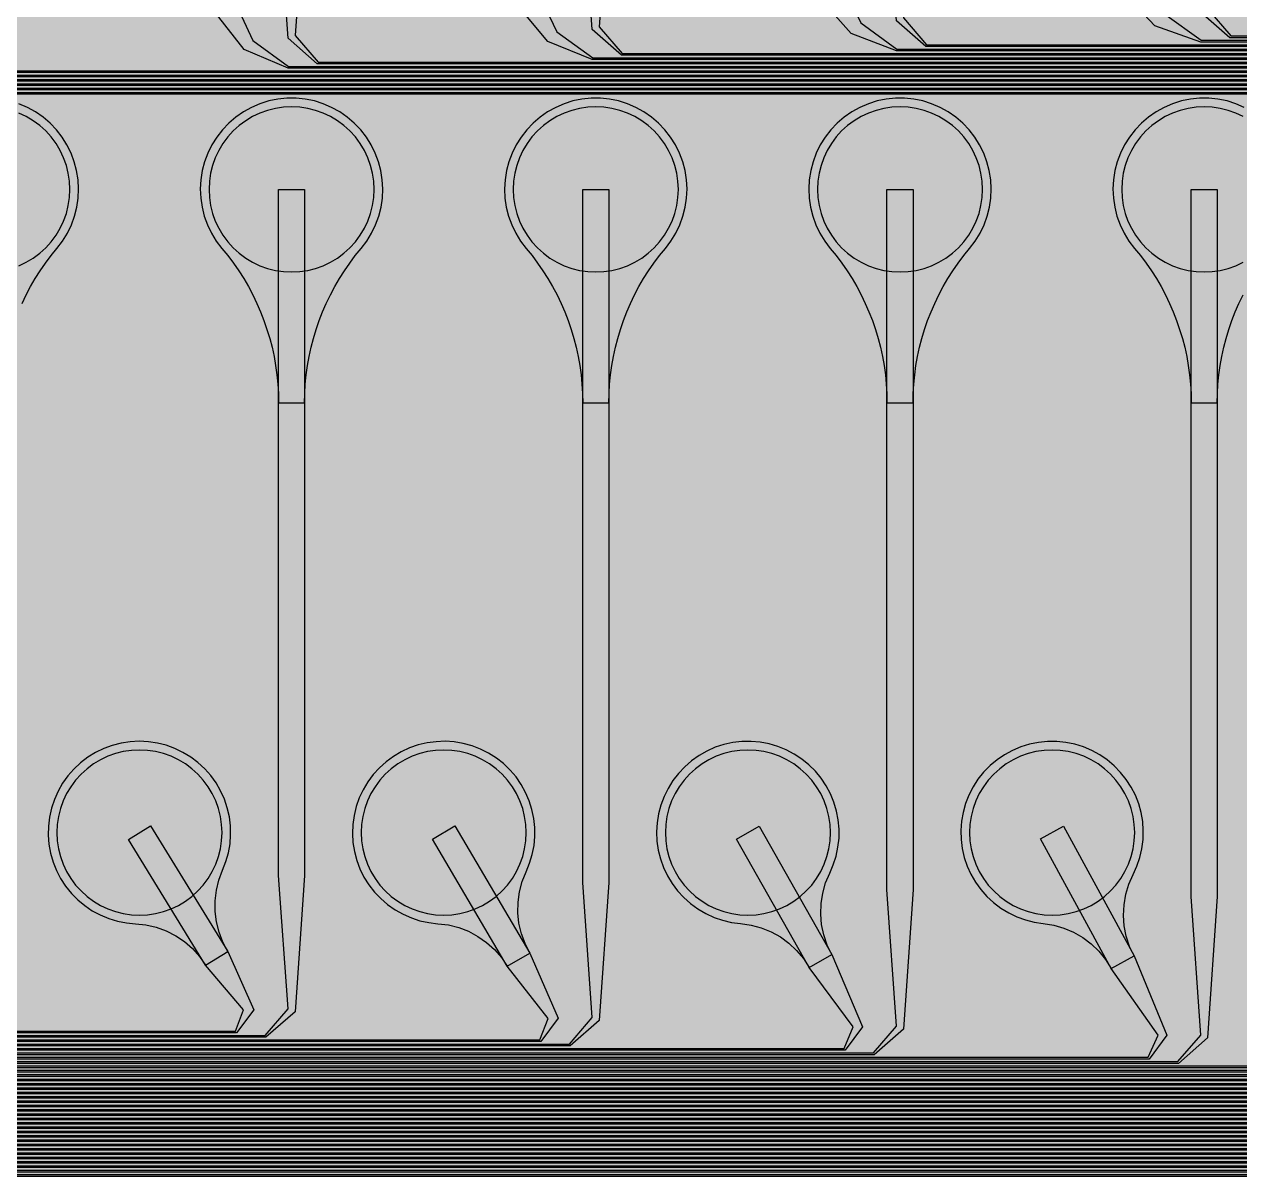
# Model space of a CAD drawing. Header units: metres. Extents: x -7220 to 10980, y -29667 to 1833.
# Drawn here: x 4485 to 5884, y -28280 to -26963 of the extents above; entities that cross this region are included whole.
import ezdxf

# ---------------------------------------------------------------- set-up
doc = ezdxf.new("R2010")
doc.units = ezdxf.units.M
for name, color, linetype in [('Metal1', 4, 'CONTINUOUS'), ('Polyimide', 7, 'CONTINUOUS'), ('Polyimide_Negative', 5, 'CONTINUOUS')]:
    doc.layers.add(name, color=color, linetype=linetype)

msp = doc.modelspace()

# ---------------------------------------------------------------- hatches: boundary and pattern name
at = {"layer": 'Polyimide'}
msp.add_hatch(color=7, dxfattribs=at).paths.add_polyline_path([(4099.4, -13861.6), (4142.6, -14152.8), (4214.2, -14438.4), (4313.4, -14715.5), (4439.2, -14981.7), (4590.6, -15234.2), (4766, -15470.7), (4963.7, -15688.8), (5181.8, -15886.5), (5418.3, -16061.9), (5670.8, -16213.3), (5936.9, -16339.1), (6214.1, -16438.3), (6499.7, -16509.9), (6790.9, -16553.1), (7085, -16567.5), (9980.4, -16567.5), (10058.8, -16571.4), (10136.4, -16582.9), (10212.6, -16601.9), (10286.5, -16628.4), (10357.5, -16662), (10424.8, -16702.3), (10487.9, -16749.1), (10546.1, -16801.8), (10598.8, -16860), (10645.6, -16923), (10685.9, -16990.4), (10719.5, -17061.4), (10745.9, -17135.3), (10765, -17211.4), (10776.5, -17289.1), (10780.4, -17367.5), (10780.4, -21957.3), (10741.6, -22012.9), (10706, -22070.6), (10673.6, -22130.1), (10644.5, -22191.4), (10618.9, -22254.2), (10596.8, -22318.2), (10578.3, -22383.5), (10563.4, -22449.6), (10552.2, -22516.5), (10544.7, -22583.8), (10541, -22651.5), (10541, -22719.3), (10544.7, -22787), (10552.2, -22854.4), (10563.4, -22921.2), (10578.3, -22987.4), (10596.8, -23052.6), (10618.9, -23116.7), (10644.5, -23179.5), (10673.6, -23240.7), (10706, -23300.3), (10741.6, -23357.9), (10780.4, -23413.5), (10780.4, -28667.5), (10776.5, -28745.9), (10765, -28823.6), (10745.9, -28899.7), (10719.5, -28973.6), (10685.9, -29044.6), (10645.6, -29112), (10598.8, -29175), (10546.1, -29233.2), (10487.9, -29285.9), (10424.8, -29332.7), (10357.5, -29373), (10286.5, -29406.6), (10212.6, -29433.1), (10136.4, -29452.1), (10058.8, -29463.6), (9980.4, -29467.5), (-6219.6, -29467.5), (-6298, -29463.6), (-6375.7, -29452.1), (-6451.9, -29433.1), (-6525.8, -29406.6), (-6596.7, -29373), (-6664.1, -29332.7), (-6727.1, -29285.9), (-6785.3, -29233.2), (-6838, -29175), (-6884.8, -29112), (-6925.2, -29044.6), (-6958.7, -28973.6), (-6985.2, -28899.7), (-7004.3, -28823.6), (-7015.8, -28745.9), (-7019.6, -28667.5), (-7019.6, -23426.3), (-6979.4, -23370.1), (-6942.3, -23311.6), (-6908.7, -23251.2), (-6878.5, -23189), (-6851.8, -23125.1), (-6828.8, -23059.9), (-6809.5, -22993.4), (-6794, -22926), (-6782.4, -22857.8), (-6774.6, -22789.1), (-6770.7, -22720), (-6770.7, -22650.8), (-6774.6, -22581.8), (-6782.4, -22513), (-6794, -22444.8), (-6809.5, -22377.4), (-6828.8, -22311), (-6851.8, -22245.7), (-6878.5, -22181.9), (-6908.7, -22119.7), (-6942.3, -22059.2), (-6979.4, -22000.8), (-7019.6, -21944.5), (-7019.6, -17367.5), (-7015.8, -17289.1), (-7004.3, -17211.4), (-6985.2, -17135.3), (-6958.7, -17061.4), (-6925.2, -16990.4), (-6884.8, -16923), (-6838, -16860), (-6785.3, -16801.8), (-6727.1, -16749.1), (-6664.1, -16702.3), (-6596.7, -16662), (-6525.8, -16628.4), (-6451.9, -16601.9), (-6375.7, -16582.9), (-6298, -16571.4), (-6219.6, -16567.5), (-3314, -16567.5), (-3019.9, -16553.1), (-2728.7, -16509.9), (-2443.1, -16438.3), (-2165.9, -16339.1), (-1899.8, -16213.3), (-1647.3, -16061.9), (-1410.8, -15886.5), (-1192.7, -15688.8), (-995, -15470.7), (-819.6, -15234.2), (-668.2, -14981.7), (-542.4, -14715.5), (-443.2, -14438.4), (-371.6, -14152.8), (-328.4, -13861.6), (-314, -13567.5), (-314, -13373.5), (-317.5, -13328.1), (-327.7, -13283.8), (-344.6, -13241.5), (-367.6, -13202.3), (-396.4, -13167), (-430.1, -13136.5), (-468, -13111.4), (-509.3, -13092.3), (-509.3, -13092.3), (-578.2, -13061.3), (-642.2, -13021.2), (-700.3, -12973), (-751.3, -12917.3), (-794.4, -12855.3), (-828.7, -12788.1), (-853.7, -12716.8), (-868.9, -12642.8), (-874, -12567.5), (-868.9, -12492.2), (-853.7, -12418.2), (-828.7, -12346.9), (-794.4, -12279.7), (-751.3, -12217.7), (-700.3, -12162), (-642.2, -12113.8), (-578.2, -12073.7), (-509.3, -12042.7), (-509.3, -12042.7), (-468, -12023.6), (-430.1, -11998.5), (-396.4, -11968), (-367.6, -11932.7), (-344.6, -11893.5), (-327.7, -11851.2), (-317.5, -11806.9), (-314, -11761.5), (-314, -11074.3), (-317.5, -11028.9), (-327.7, -10984.6), (-344.6, -10942.4), (-367.6, -10903.1), (-396.4, -10867.8), (-430.1, -10837.3), (-468, -10812.2), (-509.3, -10793.2), (-509.3, -10793.2), (-578.2, -10762.1), (-642.2, -10722.1), (-700.3, -10673.8), (-751.3, -10618.1), (-794.4, -10556.1), (-828.7, -10488.9), (-853.7, -10417.6), (-868.9, -10343.7), (-874, -10268.3), (-868.9, -10193), (-853.7, -10119), (-828.7, -10047.8), (-794.4, -9980.5), (-751.3, -9918.5), (-700.3, -9862.9), (-642.2, -9814.6), (-578.2, -9774.6), (-509.3, -9743.5), (-509.3, -9743.5), (-468, -9724.5), (-430.1, -9699.4), (-396.4, -9668.8), (-367.6, -9633.5), (-344.6, -9594.3), (-327.7, -9552), (-317.5, -9507.7), (-314, -9462.4), (-314, -8775.1), (-317.5, -8729.8), (-327.7, -8685.5), (-344.6, -8643.2), (-367.6, -8604), (-396.4, -8568.7), (-430.1, -8538.1), (-468, -8513), (-509.3, -8494), (-509.3, -8494), (-578.2, -8462.9), (-642.2, -8422.9), (-700.3, -8374.6), (-751.3, -8319), (-794.4, -8257), (-828.7, -8189.7), (-853.7, -8118.5), (-868.9, -8044.5), (-874, -7969.2), (-868.9, -7893.8), (-853.7, -7819.9), (-828.7, -7748.6), (-794.4, -7681.4), (-751.3, -7619.4), (-700.3, -7563.7), (-642.2, -7515.4), (-578.2, -7475.4), (-509.3, -7444.3), (-509.3, -7444.3), (-468, -7425.3), (-430.1, -7400.2), (-396.4, -7369.7), (-367.6, -7334.4), (-344.6, -7295.1), (-327.7, -7252.9), (-317.5, -7208.6), (-314, -7163.2), (-314, -6476), (-317.5, -6430.6), (-327.7, -6386.3), (-344.6, -6344), (-367.6, -6304.8), (-396.4, -6269.5), (-430.1, -6239), (-468, -6213.9), (-509.3, -6194.8), (-509.3, -6194.8), (-578.2, -6163.8), (-642.2, -6123.7), (-700.3, -6075.5), (-751.3, -6019.8), (-794.4, -5957.8), (-828.7, -5890.6), (-853.7, -5819.3), (-868.9, -5745.3), (-874, -5670), (-868.9, -5594.7), (-853.7, -5520.7), (-828.7, -5449.4), (-794.4, -5382.2), (-751.3, -5320.2), (-700.3, -5264.5), (-642.2, -5216.3), (-578.2, -5176.2), (-509.3, -5145.2), (-509.3, -5145.2), (-468, -5126.1), (-430.1, -5101), (-396.4, -5070.5), (-367.6, -5035.2), (-344.6, -4996), (-327.7, -4953.7), (-317.5, -4909.4), (-314, -4864), (-314, 380), (-314, 1532.5), (-269, 1532.5), (-268.8, 1525.6), (-268.1, 1518.8), (-267, 1512), (-265.4, 1505.3), (-263.4, 1498.7), (-261, 1492.3), (-258.2, 1486.1), (-254.9, 1480), (-251.3, 1474.2), (-247.3, 1468.6), (-242.9, 1463.3), (-238.2, 1458.3), (-233.2, 1453.6), (-227.9, 1449.2), (-222.3, 1445.2), (-216.5, 1441.6), (-210.4, 1438.3), (-204.2, 1435.5), (-197.8, 1433.1), (-191.2, 1431.1), (-184.5, 1429.5), (-177.7, 1428.4), (-170.9, 1427.7), (-164, 1427.5), (-157.1, 1427.7), (-150.3, 1428.4), (-143.5, 1429.5), (-136.8, 1431.1), (-130.2, 1433.1), (-123.8, 1435.5), (-117.6, 1438.3), (-111.5, 1441.6), (-105.7, 1445.2), (-100.1, 1449.2), (-94.8, 1453.6), (-89.8, 1458.3), (-85.1, 1463.3), (-80.7, 1468.6), (-76.7, 1474.2), (-73.1, 1480), (-69.8, 1486.1), (-67, 1492.3), (-64.6, 1498.7), (-62.6, 1505.3), (-61, 1512), (-59.9, 1518.8), (-59.2, 1525.6), (-59, 1532.5), (1786, 1532.5), (3835, 1532.5), (3835.2, 1539), (3835.9, 1545.6), (3836.9, 1552), (3838.4, 1558.4), (3840.3, 1564.6), (3842.6, 1570.8), (3845.3, 1576.7), (3848.4, 1582.5), (3851.9, 1588.1), (3855.7, 1593.4), (3859.8, 1598.4), (3864.3, 1603.2), (3869.1, 1607.7), (3874.1, 1611.8), (3879.4, 1615.6), (3885, 1619.1), (3890.8, 1622.2), (3896.7, 1624.9), (3902.9, 1627.2), (3909.1, 1629.1), (3915.5, 1630.6), (3921.9, 1631.6), (3928.5, 1632.3), (3935, 1632.5), (3941.5, 1632.3), (3948.1, 1631.6), (3954.5, 1630.6), (3960.9, 1629.1), (3967.1, 1627.2), (3973.3, 1624.9), (3979.2, 1622.2), (3985, 1619.1), (3990.6, 1615.6), (3995.9, 1611.8), (4000.9, 1607.7), (4005.7, 1603.2), (4010.2, 1598.4), (4014.3, 1593.4), (4018.1, 1588.1), (4021.6, 1582.5), (4024.7, 1576.7), (4027.4, 1570.8), (4029.7, 1564.6), (4031.6, 1558.4), (4033.1, 1552), (4034.1, 1545.6), (4034.8, 1539), (4035, 1532.5), (4085, 1532.5), (4085, 380), (4085, 330), (4085, -4864), (4088.5, -4909.4), (4098.7, -4953.7), (4115.6, -4996), (4138.6, -5035.2), (4167.4, -5070.5), (4201.1, -5101), (4239, -5126.1), (4280.3, -5145.2), (4280.3, -5145.2), (4349.2, -5176.2), (4413.2, -5216.3), (4471.3, -5264.5), (4522.3, -5320.2), (4565.4, -5382.2), (4599.7, -5449.4), (4624.7, -5520.7), (4639.9, -5594.7), (4645, -5670), (4639.9, -5745.3), (4624.7, -5819.3), (4599.7, -5890.6), (4565.4, -5957.8), (4522.3, -6019.8), (4471.3, -6075.5), (4413.2, -6123.7), (4349.2, -6163.8), (4280.3, -6194.8), (4239, -6213.9), (4201.1, -6239), (4167.4, -6269.5), (4138.6, -6304.8), (4115.6, -6344), (4098.7, -6386.3), (4088.5, -6430.6), (4085, -6476), (4085, -13567.5), (4099.4, -13861.6)])

# ---------------------------------------------------------------- linework, layer by layer
at = {"layer": 'Metal1'}
for points in [[(1973.9, -18191.7), (1973.9, -28286.6), (2003.3, -28316), (9372.5, -28316), (9401.9, -28286.6), (9401.9, -27007.4), (9372.5, -26978), (5872.5, -26978), (5838.7, -26948.7), (5827.9, -26800), (5827.9, -26042.5), (5857.9, -26042.5), (5857.9, -26800), (5847, -26945.3), (5873.3, -26976), (9373.3, -26976), (9403.9, -27006.6), (9403.9, -28287.4), (9373.3, -28318), (2002.5, -28318), (1971.9, -28287.4), (1971.9, -18191.7)], [(1978.9, -18191.7), (1978.9, -28281.6), (2008.3, -28311), (9367.5, -28311), (9396.9, -28281.6), (9396.9, -27012.4), (9367.5, -26983), (5838.8, -26983), (5785.9, -26964.2), (5753.7, -26929.7), (5655.6, -26791.2), (5680.1, -26773.8), (5778.2, -26912.4), (5797.6, -26950.8), (5839.3, -26981), (9368.3, -26981), (9398.9, -27011.6), (9398.9, -28282.4), (9368.3, -28313), (2007.5, -28313), (1976.9, -28282.4), (1976.9, -18191.7)], [(1983.9, -18191.7), (1983.9, -28276.6), (2013.3, -28306), (9362.5, -28306), (9391.9, -28276.6), (9391.9, -27017.4), (9362.5, -26988), (5522.5, -26988), (5488.8, -26958.7), (5477.9, -26808), (5477.9, -26042.5), (5507.9, -26042.5), (5507.9, -26808), (5497, -26955.3), (5523.3, -26986), (9363.3, -26986), (9393.9, -27016.6), (9393.9, -28277.4), (9363.3, -28308), (2012.5, -28308), (1981.9, -28277.4), (1981.9, -18191.7)], [(1988.9, -18191.7), (1988.9, -28271.6), (2018.3, -28301), (9357.5, -28301), (9386.9, -28271.6), (9386.9, -27022.4), (9357.5, -26993), (5488.8, -26993), (5436.8, -26973.3), (5400.3, -26931.6), (5305.4, -26790.9), (5330.3, -26774.1), (5425.2, -26914.8), (5447.8, -26961), (5489.3, -26991), (9358.3, -26991), (9388.9, -27021.6), (9388.9, -28272.4), (9358.3, -28303), (2017.5, -28303), (1986.9, -28272.4), (1986.9, -18191.7)], [(1993.9, -18191.7), (1993.9, -28266.6), (2023.3, -28296), (9352.5, -28296), (9381.9, -28266.6), (9381.9, -27027.4), (9352.5, -26998), (5172.5, -26998), (5138.8, -26968.7), (5127.9, -26816), (5127.9, -26042.5), (5157.9, -26042.5), (5157.9, -26816), (5146.9, -26965.3), (5173.3, -26996), (9353.3, -26996), (9383.9, -27026.6), (9383.9, -28267.4), (9353.3, -28298), (2022.5, -28298), (1991.9, -28267.4), (1991.9, -18191.7)], [(1998.9, -18191.7), (1998.9, -28261.6), (2028.3, -28291), (9347.5, -28291), (9376.9, -28261.6), (9376.9, -27032.4), (9347.5, -27003), (5138.8, -27003), (5087.6, -26982.4), (5047.1, -26933.3), (4955.3, -26790.6), (4980.5, -26774.4), (5072.3, -26917.1), (5098.1, -26971.1), (5139.3, -27001), (9348.3, -27001), (9378.9, -27031.6), (9378.9, -28262.4), (9348.3, -28293), (2027.5, -28293), (1996.9, -28262.4), (1996.9, -18191.7)], [(2003.9, -18191.7), (2003.9, -28256.6), (2033.3, -28286), (9342.5, -28286), (9371.9, -28256.6), (9371.9, -27037.4), (9342.5, -27008), (4822.5, -27008), (4788.8, -26978.7), (4777.9, -26824), (4777.9, -26042.5), (4807.9, -26042.5), (4807.9, -26824), (4796.9, -26975.3), (4823.3, -27006), (9343.3, -27006), (9373.9, -27036.6), (9373.9, -28257.4), (9343.3, -28288), (2032.5, -28288), (2001.9, -28257.4), (2001.9, -18191.7)], [(2008.9, -18191.7), (2008.9, -28251.6), (2038.3, -28281), (9337.5, -28281), (9366.9, -28251.6), (9366.9, -27042.4), (9337.5, -27013), (4788.8, -27013), (4738.4, -26991.7), (4694, -26934.9), (4605.1, -26790.4), (4630.7, -26774.6), (4719.6, -26919.2), (4748.4, -26981.2), (4789.3, -27011), (9338.3, -27011), (9368.9, -27041.6), (9368.9, -28252.4), (9338.3, -28283), (2037.5, -28283), (2006.9, -28252.4), (2006.9, -18191.7)], [(2013.9, -18191.7), (2013.9, -28246.6), (2043.3, -28276), (9332.5, -28276), (9361.9, -28246.6), (9361.9, -27047.4), (9332.5, -27018), (4472.5, -27018), (4438.9, -26988.7), (4427.9, -26832), (4427.9, -26042.5), (4457.9, -26042.5), (4457.9, -26832), (4446.9, -26985.3), (4473.3, -27016), (9333.3, -27016), (9363.9, -27046.6), (9363.9, -28247.4), (9333.3, -28278), (2042.5, -28278), (2011.9, -28247.4), (2011.9, -18191.7)], [(2018.9, -18191.7), (2018.9, -28241.6), (2048.3, -28271), (9327.5, -28271), (9356.9, -28241.6), (9356.9, -27052.4), (9327.5, -27023), (4438.8, -27023), (4389.1, -27001), (4341.1, -26936.3), (4255, -26790.1), (4280.8, -26774.9), (4367, -26921.1), (4398.6, -26991.3), (4439.4, -27021), (9328.3, -27021), (9358.9, -27051.6), (9358.9, -28242.4), (9328.3, -28273), (2047.5, -28273), (2016.9, -28242.4), (2016.9, -18191.7)], [(2023.9, -18191.7), (2023.9, -28236.6), (2053.3, -28266), (9322.5, -28266), (9351.9, -28236.6), (9351.9, -27057.4), (9322.5, -27028), (4122.5, -27028), (4088.9, -26998.6), (4077.9, -26840), (4077.9, -26042.5), (4107.9, -26042.5), (4107.9, -26840), (4096.9, -26995.4), (4123.3, -27026), (9323.3, -27026), (9353.9, -27056.6), (9353.9, -28237.4), (9323.3, -28268), (2052.5, -28268), (2021.9, -28237.4), (2021.9, -18191.7)], [(2028.9, -18191.7), (2028.9, -28231.6), (2058.3, -28261), (9317.5, -28261), (9346.9, -28231.6), (9346.9, -27062.4), (9317.5, -27033), (4088.8, -27033), (4039.7, -27010.4), (3988.4, -26937.6), (3904.8, -26789.9), (3930.9, -26775.1), (4014.5, -26922.8), (4048.9, -27001.4), (4089.4, -27031), (9318.3, -27031), (9348.9, -27061.6), (9348.9, -28232.4), (9318.3, -28263), (2057.5, -28263), (2026.9, -28232.4), (2026.9, -18191.7)], [(2033.9, -18191.7), (2033.9, -28226.6), (2063.3, -28256), (9312.5, -28256), (9341.9, -28226.6), (9341.9, -27067.4), (9312.5, -27038), (3772.5, -27038), (3738.9, -27008.6), (3727.9, -26848), (3727.9, -26042.5), (3757.9, -26042.5), (3757.9, -26848), (3746.8, -27005.4), (3773.3, -27036), (9313.3, -27036), (9343.9, -27066.6), (9343.9, -28227.4), (9313.3, -28258), (2062.5, -28258), (2031.9, -28227.4), (2031.9, -18191.7)], [(2038.9, -18191.7), (2038.9, -28221.6), (2068.3, -28251), (9307.5, -28251), (9336.9, -28221.6), (9336.9, -27072.4), (9307.5, -27043), (3738.8, -27043), (3690.3, -27019.9), (3635.8, -26938.7), (3554.7, -26789.7), (3581.1, -26775.3), (3662.2, -26924.4), (3699.2, -27011.4), (3739.4, -27041), (9308.3, -27041), (9338.9, -27071.6), (9338.9, -28222.4), (9308.3, -28253), (2067.5, -28253), (2036.9, -28222.4), (2036.9, -18191.7)], [(2043.9, -18191.7), (2043.9, -28216.6), (2073.3, -28246), (8962.5, -28246), (8989.2, -28215.5), (8977.9, -28038), (8977.9, -27152.5), (9007.9, -27152.5), (9007.9, -28038), (8996.6, -28218.5), (8963.3, -28248), (2072.5, -28248), (2041.9, -28217.4), (2041.9, -18191.7)], [(2048.9, -18191.7), (2048.9, -28211.6), (2078.3, -28241), (8928.6, -28241), (8943.9, -28213.8), (8875.2, -28074.5), (8804, -27898.1), (8831.8, -27886.9), (8903.1, -28063.3), (8951.8, -28214.6), (8929.6, -28243), (2077.5, -28243), (2046.9, -28212.4), (2046.9, -18191.7)], [(2053.9, -18191.7), (2053.9, -28206.6), (2083.3, -28236), (8612.5, -28236), (8639.2, -28205.5), (8627.9, -28030), (8627.9, -27152.5), (8657.9, -27152.5), (8657.9, -28030), (8646.6, -28208.5), (8613.3, -28238), (2082.5, -28238), (2051.9, -28207.4), (2051.9, -18191.7)], [(2058.9, -18191.7), (2058.9, -28201.6), (2088.3, -28231), (8578.6, -28231), (8593.6, -28203.9), (8525.3, -28069.5), (8454, -27898.3), (8481.7, -27886.7), (8553, -28058), (8601.5, -28204.7), (8579.6, -28233), (2087.5, -28233), (2056.9, -28202.4), (2056.9, -18191.7)], [(2063.9, -18191.7), (2063.9, -28196.6), (2093.3, -28226), (8262.5, -28226), (8289.1, -28195.5), (8277.9, -28022), (8277.9, -27152.5), (8307.9, -27152.5), (8307.9, -28022), (8296.6, -28198.5), (8263.3, -28228), (2092.5, -28228), (2061.9, -28197.4), (2061.9, -18191.7)], [(2068.9, -18191.7), (2068.9, -28191.6), (2098.3, -28221), (8228.5, -28221), (8243.2, -28194.1), (8175.3, -28064.6), (8104.1, -27898.4), (8131.7, -27886.6), (8202.9, -28052.7), (8251.3, -28194.8), (8229.6, -28223), (2097.5, -28223), (2066.9, -28192.4), (2066.9, -18191.7)], [(2073.9, -18191.7), (2073.9, -28186.6), (2103.3, -28216), (7912.5, -28216), (7939.1, -28185.4), (7927.9, -28014), (7927.9, -27152.5), (7957.9, -27152.5), (7957.9, -28014), (7946.6, -28188.6), (7913.3, -28218), (2102.5, -28218), (2071.9, -28187.4), (2071.9, -18191.7)], [(2078.9, -18191.7), (2078.9, -28181.6), (2108.3, -28211), (7878.5, -28211), (7892.9, -28184.2), (7825.3, -28059.6), (7754.2, -27898.6), (7781.6, -27886.4), (7852.8, -28047.4), (7901, -28184.9), (7879.6, -28213), (2107.5, -28213), (2076.9, -28182.4), (2076.9, -18191.7)], [(2083.9, -18191.7), (2083.9, -28176.6), (2113.3, -28206), (7562.5, -28206), (7589.1, -28175.4), (7577.9, -28006), (7577.9, -27152.5), (7607.9, -27152.5), (7607.9, -28006), (7596.7, -28178.6), (7563.3, -28208), (2112.5, -28208), (2081.9, -28177.4), (2081.9, -18191.7)], [(2088.9, -18191.7), (2088.9, -28171.6), (2118.3, -28201), (7528.5, -28201), (7542.5, -28174.4), (7475.3, -28054.6), (7404.2, -27898.7), (7431.5, -27886.3), (7502.6, -28042.1), (7550.8, -28175), (7529.6, -28203), (2117.5, -28203), (2086.9, -28172.4), (2086.9, -18191.7)], [(2093.9, -18191.7), (2093.9, -28166.6), (2123.3, -28196), (7212.5, -28196), (7239.1, -28165.4), (7227.9, -27998), (7227.9, -27152.5), (7257.9, -27152.5), (7257.9, -27998), (7246.7, -28168.6), (7213.3, -28198), (2122.5, -28198), (2091.9, -28167.4), (2091.9, -18191.7)], [(2098.9, -18191.7), (2098.9, -28161.6), (2128.3, -28191), (7178.5, -28191), (7192, -28164.6), (7126.7, -28052.4), (7054.3, -27898.9), (7081.4, -27886.1), (7153.8, -28039.6), (7200.6, -28165.1), (7179.6, -28193), (2127.5, -28193), (2096.9, -28162.4), (2096.9, -18191.7)], [(2103.9, -18191.7), (2103.9, -28156.6), (2133.3, -28186), (6862.5, -28186), (6889, -28155.4), (6877.9, -27990), (6877.9, -27152.5), (6907.9, -27152.5), (6907.9, -27990), (6896.7, -28158.6), (6863.3, -28188), (2132.5, -28188), (2101.9, -28157.4), (2101.9, -18191.7)], [(2108.9, -18191.7), (2108.9, -28151.6), (2138.3, -28181), (6828.5, -28181), (6841.5, -28154.8), (6778.8, -28051.6), (6704.4, -27899.1), (6731.4, -27885.9), (6805.8, -28038.5), (6850.4, -28155.3), (6829.6, -28183), (2137.5, -28183), (2106.9, -28152.4), (2106.9, -18191.7)], [(2113.9, -18191.7), (2113.9, -28146.6), (2143.3, -28176), (6512.5, -28176), (6539, -28145.4), (6527.9, -27982), (6527.9, -27152.5), (6557.9, -27152.5), (6557.9, -27982), (6546.7, -28148.6), (6513.3, -28178), (2142.5, -28178), (2111.9, -28147.4), (2111.9, -18191.7)], [(2118.9, -18191.7), (2118.9, -28141.6), (2148.3, -28171), (6478.5, -28171), (6490.9, -28145), (6431, -28050.7), (6354.5, -27899.3), (6381.3, -27885.7), (6457.8, -28037.2), (6500.2, -28145.4), (6479.6, -28173), (2147.5, -28173), (2116.9, -28142.4), (2116.9, -18191.7)], [(2123.9, -18191.7), (2123.9, -28136.6), (2153.3, -28166), (6162.5, -28166), (6189, -28135.4), (6177.9, -27974), (6177.9, -27152.5), (6207.9, -27152.5), (6207.9, -27974), (6196.8, -28138.6), (6163.3, -28168), (2152.5, -28168), (2121.9, -28137.4), (2121.9, -18191.7)], [(2128.9, -18191.7), (2128.9, -28131.6), (2158.3, -28161), (6128.5, -28161), (6140.3, -28135.3), (6083.4, -28049.8), (6004.6, -27899.5), (6031.2, -27885.5), (6109.9, -28035.9), (6150, -28135.6), (6129.7, -28163), (2157.5, -28163), (2126.9, -28132.4), (2126.9, -18191.7)], [(2133.9, -18191.7), (2133.9, -28126.6), (2163.3, -28156), (5812.5, -28156), (5839, -28125.4), (5827.9, -27966), (5827.9, -27152.5), (5857.9, -27152.5), (5857.9, -27966), (5846.8, -28128.6), (5813.3, -28158), (2162.5, -28158), (2131.9, -28127.4), (2131.9, -18191.7)], [(2138.9, -18191.7), (2138.9, -28121.6), (2168.3, -28151), (5778.5, -28151), (5789.7, -28125.6), (5735.8, -28048.7), (5654.7, -27899.7), (5681.1, -27885.3), (5762.2, -28034.4), (5799.8, -28125.7), (5779.7, -28153), (2167.5, -28153), (2136.9, -28122.4), (2136.9, -18191.7)], [(2143.9, -18191.7), (2143.9, -28116.6), (2173.3, -28146), (5462.5, -28146), (5488.9, -28115.4), (5477.9, -27958), (5477.9, -27152.5), (5507.9, -27152.5), (5507.9, -27958), (5496.8, -28118.6), (5463.3, -28148), (2172.5, -28148), (2141.9, -28117.4), (2141.9, -18191.7)], [(2148.9, -18191.7), (2148.9, -28111.6), (2178.3, -28141), (5428.5, -28141), (5439, -28115.9), (5388.4, -28047.6), (5304.8, -27899.9), (5330.9, -27885.1), (5414.5, -28032.8), (5449.6, -28115.9), (5429.7, -28143), (2177.5, -28143), (2146.9, -28112.4), (2146.9, -18191.7)], [(2153.9, -18191.7), (2153.9, -28106.6), (2183.3, -28136), (5112.5, -28136), (5138.9, -28105.4), (5127.9, -27950), (5127.9, -27152.5), (5157.9, -27152.5), (5157.9, -27950), (5146.9, -28108.6), (5113.3, -28138), (2182.5, -28138), (2151.9, -28107.4), (2151.9, -18191.7)], [(2158.9, -18191.7), (2158.9, -28101.6), (2188.3, -28131), (5078.5, -28131), (5088.2, -28106.2), (5041.1, -28046.3), (4955, -27900.1), (4980.8, -27884.9), (5067, -28031.1), (5099.5, -28106.1), (5079.7, -28133), (2187.5, -28133), (2156.9, -28102.4), (2156.9, -18191.7)], [(2163.9, -18191.7), (2163.9, -28096.6), (2193.3, -28126), (4762.5, -28126), (4788.9, -28095.3), (4777.9, -27942), (4777.9, -27152.5), (4807.9, -27152.5), (4807.9, -27942), (4796.9, -28098.7), (4763.3, -28128), (2192.5, -28128), (2161.9, -28097.4), (2161.9, -18191.7)], [(2168.9, -18191.7), (2168.9, -28091.6), (2198.3, -28121), (4728.5, -28121), (4737.4, -28096.6), (4694, -28044.9), (4605.1, -27900.4), (4630.7, -27884.6), (4719.6, -28029.2), (4749.3, -28096.3), (4729.7, -28123), (2197.5, -28123), (2166.9, -28092.4), (2166.9, -18191.7)], [(4482.8, -27283.6), (4487.5, -27273.9), (4492.5, -27264.4), (4497.9, -27255.1), (4503.7, -27246.1), (4509.8, -27237.3), (4516.2, -27228.7), (4523, -27220.4), (4529.4, -27211.9), (4535, -27202.9), (4539.6, -27193.3), (4543.2, -27183.4), (4545.8, -27173.1), (4547.4, -27162.6), (4547.9, -27152), (4547.3, -27141.4), (4545.6, -27130.9), (4542.9, -27120.7), (4539.2, -27110.8), (4534.5, -27101.3), (4528.9, -27092.3), (4522.4, -27083.9), (4515, -27076.2), (4507, -27069.3), (4498.3, -27063.3), (4489, -27058.2), (4479.2, -27054)], [(5889, -27058.2), (5879.2, -27054), (5869.1, -27050.8), (5858.7, -27048.7), (5848.2, -27047.6), (5837.6, -27047.6), (5827, -27048.7), (5816.6, -27050.8), (5806.5, -27054), (5796.8, -27058.2), (5787.5, -27063.3), (5778.8, -27069.3), (5770.7, -27076.2), (5763.4, -27083.9), (5756.9, -27092.3), (5751.2, -27101.3), (5746.5, -27110.8), (5742.8, -27120.7), (5740.1, -27130.9), (5738.5, -27141.4), (5737.9, -27152), (5738.4, -27162.6), (5739.9, -27173.1), (5742.5, -27183.4), (5746.1, -27193.3), (5750.8, -27202.9), (5756.3, -27211.9), (5762.7, -27220.4), (5769.5, -27228.7), (5776, -27237.3), (5782.1, -27246.1), (5787.8, -27255.1), (5793.2, -27264.4), (5798.3, -27273.9), (5802.9, -27283.6), (5807.2, -27293.4), (5811.1, -27303.4), (5814.6, -27313.6), (5817.7, -27323.9), (5820.4, -27334.2), (5822.7, -27344.7), (5824.5, -27355.3), (5826, -27365.9), (5827, -27376.6), (5827.7, -27387.3), (5827.9, -27398.1), (5857.9, -27398.1), (5857.9, -27398.1), (5858.1, -27387.3), (5858.7, -27376.6), (5859.8, -27365.9), (5861.2, -27355.3), (5863.1, -27344.7), (5865.4, -27334.2), (5868.1, -27323.9), (5871.2, -27313.6), (5874.7, -27303.4), (5878.6, -27293.4), (5882.8, -27283.6), (5887.5, -27273.9)]]:
    msp.add_lwpolyline(points, dxfattribs=at)
for points in [[(4807.9, -27398.1), (4808.1, -27387.3), (4808.7, -27376.6), (4809.8, -27365.9), (4811.2, -27355.3), (4813.1, -27344.7), (4815.4, -27334.2), (4818.1, -27323.9), (4821.2, -27313.6), (4824.7, -27303.4), (4828.6, -27293.4), (4832.8, -27283.6), (4837.5, -27273.9), (4842.5, -27264.4), (4847.9, -27255.1), (4853.7, -27246.1), (4859.8, -27237.3), (4866.2, -27228.7), (4873, -27220.4), (4879.4, -27211.9), (4885, -27202.9), (4889.6, -27193.3), (4893.2, -27183.4), (4895.8, -27173.1), (4897.4, -27162.6), (4897.9, -27152), (4897.3, -27141.4), (4895.6, -27130.9), (4892.9, -27120.7), (4889.2, -27110.8), (4884.5, -27101.3), (4878.9, -27092.3), (4872.4, -27083.9), (4865, -27076.2), (4857, -27069.3), (4848.3, -27063.3), (4839, -27058.2), (4829.2, -27054), (4819.1, -27050.8), (4808.7, -27048.7), (4798.2, -27047.6), (4787.6, -27047.6), (4777, -27048.7), (4766.6, -27050.8), (4756.5, -27054), (4746.8, -27058.2), (4737.5, -27063.3), (4728.8, -27069.3), (4720.7, -27076.2), (4713.4, -27083.9), (4706.9, -27092.3), (4701.2, -27101.3), (4696.5, -27110.8), (4692.8, -27120.7), (4690.1, -27130.9), (4688.5, -27141.4), (4687.9, -27152), (4688.4, -27162.6), (4689.9, -27173.1), (4692.5, -27183.4), (4696.1, -27193.3), (4700.8, -27202.9), (4706.3, -27211.9), (4712.7, -27220.4), (4719.5, -27228.7), (4726, -27237.3), (4732.1, -27246.1), (4737.8, -27255.1), (4743.2, -27264.4), (4748.3, -27273.9), (4752.9, -27283.6), (4757.2, -27293.4), (4761.1, -27303.4), (4764.6, -27313.6), (4767.7, -27323.9), (4770.4, -27334.2), (4772.7, -27344.7), (4774.5, -27355.3), (4776, -27365.9), (4777, -27376.6), (4777.7, -27387.3), (4777.9, -27398.1), (4807.9, -27398.1)], [(5157.9, -27398.1), (5158.1, -27387.3), (5158.7, -27376.6), (5159.8, -27365.9), (5161.2, -27355.3), (5163.1, -27344.7), (5165.4, -27334.2), (5168.1, -27323.9), (5171.2, -27313.6), (5174.7, -27303.4), (5178.6, -27293.4), (5182.8, -27283.6), (5187.5, -27273.9), (5192.5, -27264.4), (5197.9, -27255.1), (5203.7, -27246.1), (5209.8, -27237.3), (5216.2, -27228.7), (5223, -27220.4), (5229.4, -27211.9), (5235, -27202.9), (5239.6, -27193.3), (5243.2, -27183.4), (5245.8, -27173.1), (5247.4, -27162.6), (5247.9, -27152), (5247.3, -27141.4), (5245.6, -27130.9), (5242.9, -27120.7), (5239.2, -27110.8), (5234.5, -27101.3), (5228.9, -27092.3), (5222.4, -27083.9), (5215, -27076.2), (5207, -27069.3), (5198.3, -27063.3), (5189, -27058.2), (5179.2, -27054), (5169.1, -27050.8), (5158.7, -27048.7), (5148.2, -27047.6), (5137.6, -27047.6), (5127, -27048.7), (5116.6, -27050.8), (5106.5, -27054), (5096.8, -27058.2), (5087.5, -27063.3), (5078.8, -27069.3), (5070.7, -27076.2), (5063.4, -27083.9), (5056.9, -27092.3), (5051.2, -27101.3), (5046.5, -27110.8), (5042.8, -27120.7), (5040.1, -27130.9), (5038.5, -27141.4), (5037.9, -27152), (5038.4, -27162.6), (5039.9, -27173.1), (5042.5, -27183.4), (5046.1, -27193.3), (5050.8, -27202.9), (5056.3, -27211.9), (5062.7, -27220.4), (5069.5, -27228.7), (5076, -27237.3), (5082.1, -27246.1), (5087.8, -27255.1), (5093.2, -27264.4), (5098.3, -27273.9), (5102.9, -27283.6), (5107.2, -27293.4), (5111.1, -27303.4), (5114.6, -27313.6), (5117.7, -27323.9), (5120.4, -27334.2), (5122.7, -27344.7), (5124.5, -27355.3), (5126, -27365.9), (5127, -27376.6), (5127.7, -27387.3), (5127.9, -27398.1), (5157.9, -27398.1)], [(5507.9, -27398.1), (5508.1, -27387.3), (5508.7, -27376.6), (5509.8, -27365.9), (5511.2, -27355.3), (5513.1, -27344.7), (5515.4, -27334.2), (5518.1, -27323.9), (5521.2, -27313.6), (5524.7, -27303.4), (5528.6, -27293.4), (5532.8, -27283.6), (5537.5, -27273.9), (5542.5, -27264.4), (5547.9, -27255.1), (5553.7, -27246.1), (5559.8, -27237.3), (5566.2, -27228.7), (5573, -27220.4), (5579.4, -27211.9), (5585, -27202.9), (5589.6, -27193.3), (5593.2, -27183.4), (5595.8, -27173.1), (5597.4, -27162.6), (5597.9, -27152), (5597.3, -27141.4), (5595.6, -27130.9), (5592.9, -27120.7), (5589.2, -27110.8), (5584.5, -27101.3), (5578.9, -27092.3), (5572.4, -27083.9), (5565, -27076.2), (5557, -27069.3), (5548.3, -27063.3), (5539, -27058.2), (5529.2, -27054), (5519.1, -27050.8), (5508.7, -27048.7), (5498.2, -27047.6), (5487.6, -27047.6), (5477, -27048.7), (5466.6, -27050.8), (5456.5, -27054), (5446.8, -27058.2), (5437.5, -27063.3), (5428.8, -27069.3), (5420.7, -27076.2), (5413.4, -27083.9), (5406.9, -27092.3), (5401.2, -27101.3), (5396.5, -27110.8), (5392.8, -27120.7), (5390.1, -27130.9), (5388.5, -27141.4), (5387.9, -27152), (5388.4, -27162.6), (5389.9, -27173.1), (5392.5, -27183.4), (5396.1, -27193.3), (5400.8, -27202.9), (5406.3, -27211.9), (5412.7, -27220.4), (5419.5, -27228.7), (5426, -27237.3), (5432.1, -27246.1), (5437.8, -27255.1), (5443.2, -27264.4), (5448.3, -27273.9), (5452.9, -27283.6), (5457.2, -27293.4), (5461.1, -27303.4), (5464.6, -27313.6), (5467.7, -27323.9), (5470.4, -27334.2), (5472.7, -27344.7), (5474.5, -27355.3), (5476, -27365.9), (5477, -27376.6), (5477.7, -27387.3), (5477.9, -27398.1), (5507.9, -27398.1)], [(4719.6, -28029.2), (4713.8, -28018.4), (4709.5, -28007.1), (4706.5, -27995.3), (4705, -27983.2), (4704.9, -27971), (4706.4, -27958.9), (4709.3, -27947.1), (4713.6, -27935.7), (4717.4, -27925.9), (4720.3, -27915.8), (4722.1, -27905.5), (4722.8, -27895), (4722.6, -27884.6), (4721.3, -27874.2), (4718.9, -27864), (4715.6, -27854), (4711.3, -27844.5), (4706, -27835.4), (4699.9, -27826.9), (4692.9, -27819.1), (4685.2, -27812), (4676.9, -27805.6), (4667.9, -27800.2), (4658.5, -27795.7), (4648.6, -27792.1), (4638.5, -27789.5), (4628.1, -27788), (4617.6, -27787.5), (4607.2, -27788), (4596.8, -27789.6), (4586.6, -27792.3), (4576.8, -27795.9), (4567.4, -27800.4), (4558.5, -27805.9), (4550.1, -27812.3), (4542.5, -27819.4), (4535.6, -27827.3), (4529.5, -27835.8), (4524.3, -27844.9), (4520, -27854.5), (4516.7, -27864.5), (4514.4, -27874.7), (4513.1, -27885.1), (4512.9, -27895.6), (4513.7, -27906), (4515.6, -27916.3), (4518.5, -27926.4), (4522.4, -27936.1), (4527.2, -27945.4), (4532.9, -27954.2), (4539.5, -27962.4), (4546.9, -27969.8), (4554.9, -27976.5), (4563.6, -27982.4), (4572.8, -27987.3), (4582.5, -27991.4), (4592.5, -27994.4), (4602.8, -27996.4), (4613.3, -27997.4), (4625.4, -27998.7), (4637.2, -28001.4), (4648.7, -28005.6), (4659.6, -28011.1), (4669.7, -28017.9), (4678.9, -28025.9), (4687, -28034.9), (4694, -28044.9), (4719.6, -28029.2)], [(5067, -28031.1), (5061.5, -28020.2), (5057.3, -28008.8), (5054.5, -27996.9), (5053.2, -27984.8), (5053.4, -27972.6), (5055.1, -27960.5), (5058.2, -27948.8), (5062.8, -27937.5), (5066.8, -27927.8), (5069.8, -27917.7), (5071.8, -27907.5), (5072.8, -27897), (5072.7, -27886.5), (5071.6, -27876.1), (5069.4, -27865.9), (5066.3, -27855.9), (5062.1, -27846.3), (5057.1, -27837.1), (5051.1, -27828.5), (5044.3, -27820.5), (5036.7, -27813.2), (5028.5, -27806.8), (5019.6, -27801.2), (5010.3, -27796.4), (5000.5, -27792.7), (4990.4, -27789.9), (4980.1, -27788.2), (4969.6, -27787.5), (4959.1, -27787.9), (4948.7, -27789.3), (4938.5, -27791.7), (4928.6, -27795.1), (4919.1, -27799.5), (4910.1, -27804.8), (4901.6, -27811), (4893.9, -27818), (4886.8, -27825.8), (4880.6, -27834.2), (4875.2, -27843.2), (4870.7, -27852.7), (4867.2, -27862.6), (4864.8, -27872.7), (4863.3, -27883.1), (4862.9, -27893.6), (4863.5, -27904), (4865.2, -27914.4), (4867.9, -27924.5), (4871.6, -27934.3), (4876.2, -27943.7), (4881.8, -27952.6), (4888.2, -27960.9), (4895.4, -27968.5), (4903.3, -27975.3), (4911.9, -27981.3), (4921.1, -27986.5), (4930.7, -27990.7), (4940.6, -27993.9), (4950.9, -27996.1), (4961.3, -27997.3), (4973.4, -27998.8), (4985.2, -28001.8), (4996.6, -28006.1), (5007.3, -28011.9), (5017.3, -28018.9), (5026.3, -28027), (5034.3, -28036.2), (5041.1, -28046.3), (5067, -28031.1)], [(5414.5, -28032.8), (5409.2, -28021.9), (5405.2, -28010.3), (5402.7, -27998.4), (5401.6, -27986.3), (5402, -27974.1), (5403.9, -27962.1), (5407.2, -27950.4), (5412, -27939.1), (5416.1, -27929.5), (5419.3, -27919.5), (5421.5, -27909.3), (5422.7, -27898.9), (5422.8, -27888.4), (5421.9, -27878), (5419.9, -27867.7), (5416.9, -27857.6), (5412.9, -27847.9), (5408, -27838.7), (5402.2, -27830), (5395.6, -27821.9), (5388.1, -27814.5), (5380, -27807.9), (5371.3, -27802.1), (5362, -27797.2), (5352.3, -27793.3), (5342.2, -27790.4), (5331.9, -27788.4), (5321.5, -27787.6), (5311, -27787.7), (5300.6, -27788.9), (5290.3, -27791.2), (5280.4, -27794.4), (5270.8, -27798.7), (5261.7, -27803.8), (5253.1, -27809.9), (5245.2, -27816.7), (5238, -27824.4), (5231.6, -27832.7), (5226.1, -27841.6), (5221.4, -27851), (5217.8, -27860.8), (5215.1, -27870.9), (5213.5, -27881.3), (5212.9, -27891.7), (5213.3, -27902.2), (5214.8, -27912.6), (5217.3, -27922.7), (5220.8, -27932.6), (5225.3, -27942.1), (5230.7, -27951.1), (5237, -27959.5), (5244.1, -27967.2), (5251.9, -27974.2), (5260.4, -27980.3), (5269.4, -27985.6), (5278.9, -27990), (5288.8, -27993.4), (5299, -27995.8), (5309.4, -27997.2), (5321.5, -27998.9), (5333.3, -28002), (5344.5, -28006.6), (5355.2, -28012.5), (5365, -28019.7), (5373.9, -28028), (5381.8, -28037.4), (5388.4, -28047.6), (5414.5, -28032.8)], [(5762.2, -28034.4), (5757, -28023.4), (5753.2, -28011.8), (5750.9, -27999.8), (5750, -27987.7), (5750.6, -27975.5), (5752.7, -27963.5), (5756.2, -27951.8), (5761.2, -27940.7), (5765.5, -27931.2), (5768.9, -27921.2), (5771.2, -27911), (5772.6, -27900.6), (5772.8, -27890.2), (5772.1, -27879.7), (5770.3, -27869.4), (5767.5, -27859.3), (5763.7, -27849.5), (5758.9, -27840.2), (5753.2, -27831.4), (5746.7, -27823.2), (5739.4, -27815.7), (5731.4, -27808.9), (5722.8, -27803), (5713.6, -27798), (5703.9, -27793.9), (5693.9, -27790.8), (5683.6, -27788.7), (5673.2, -27787.6), (5662.7, -27787.6), (5652.3, -27788.7), (5642, -27790.7), (5632, -27793.8), (5622.4, -27797.9), (5613.1, -27802.9), (5604.5, -27808.8), (5596.5, -27815.5), (5589.1, -27823), (5582.6, -27831.2), (5576.9, -27840), (5572.1, -27849.4), (5568.3, -27859.1), (5565.5, -27869.2), (5563.7, -27879.5), (5562.9, -27890), (5563.2, -27900.4), (5564.5, -27910.8), (5566.8, -27921.1), (5570.2, -27931), (5574.5, -27940.5), (5579.8, -27949.6), (5585.9, -27958.1), (5592.8, -27965.9), (5600.5, -27973.1), (5608.9, -27979.4), (5617.9, -27984.8), (5627.3, -27989.3), (5637.2, -27992.9), (5647.3, -27995.5), (5657.7, -27997), (5669.7, -27998.9), (5681.4, -28002.3), (5692.6, -28007.1), (5703.2, -28013.2), (5712.9, -28020.5), (5721.7, -28028.9), (5729.4, -28038.4), (5735.8, -28048.7), (5762.2, -28034.4)]]:
    msp.add_lwpolyline(points, close=True, dxfattribs=at)
at = {"layer": 'Polyimide_Negative'}
for points in [[(4479.2, -27240.3), (4487.7, -27236.3), (4495.7, -27231.5), (4503.1, -27225.9), (4510.1, -27219.7), (4516.3, -27212.8), (4521.9, -27205.3), (4526.7, -27197.3), (4530.6, -27188.9), (4533.8, -27180.1), (4536, -27171), (4537.4, -27161.8), (4537.9, -27152.5), (4537.9, -27152.5), (4537.4, -27143.2), (4536, -27134), (4533.8, -27124.9), (4530.6, -27116.1), (4526.7, -27107.7), (4521.9, -27099.7), (4516.3, -27092.2), (4510.1, -27085.3), (4503.1, -27079.1), (4495.7, -27073.5), (4487.7, -27068.7), (4479.2, -27064.7)], [(5887.7, -27068.7), (5879.2, -27064.7), (5870.5, -27061.6), (5861.4, -27059.3), (5852.2, -27058), (5842.9, -27057.5), (5833.6, -27058), (5824.3, -27059.3), (5815.3, -27061.6), (5806.5, -27064.7), (5798.1, -27068.7), (5790.1, -27073.5), (5782.6, -27079.1), (5775.7, -27085.3), (5769.4, -27092.2), (5763.9, -27099.7), (5759.1, -27107.7), (5755.1, -27116.1), (5752, -27124.9), (5749.7, -27134), (5748.3, -27143.2), (5747.9, -27152.5), (5748.3, -27161.8), (5749.7, -27171), (5752, -27180.1), (5755.1, -27188.9), (5759.1, -27197.3), (5763.9, -27205.3), (5769.4, -27212.8), (5775.7, -27219.7), (5782.6, -27225.9), (5790.1, -27231.5), (5798.1, -27236.3), (5806.5, -27240.3), (5815.3, -27243.4), (5824.3, -27245.7), (5833.6, -27247), (5842.9, -27247.5), (5852.2, -27247), (5861.4, -27245.7), (5870.5, -27243.4), (5879.2, -27240.3), (5887.7, -27236.3)]]:
    msp.add_lwpolyline(points, dxfattribs=at)
for points in [[(4887.9, -27152.5), (4887.4, -27143.2), (4886, -27134), (4883.8, -27124.9), (4880.6, -27116.1), (4876.7, -27107.7), (4871.9, -27099.7), (4866.3, -27092.2), (4860.1, -27085.3), (4853.1, -27079.1), (4845.7, -27073.5), (4837.7, -27068.7), (4829.2, -27064.7), (4820.5, -27061.6), (4811.4, -27059.3), (4802.2, -27058), (4792.9, -27057.5), (4783.6, -27058), (4774.3, -27059.3), (4765.3, -27061.6), (4756.5, -27064.7), (4748.1, -27068.7), (4740.1, -27073.5), (4732.6, -27079.1), (4725.7, -27085.3), (4719.4, -27092.2), (4713.9, -27099.7), (4709.1, -27107.7), (4705.1, -27116.1), (4702, -27124.9), (4699.7, -27134), (4698.3, -27143.2), (4697.9, -27152.5), (4698.3, -27161.8), (4699.7, -27171), (4702, -27180.1), (4705.1, -27188.9), (4709.1, -27197.3), (4713.9, -27205.3), (4719.4, -27212.8), (4725.7, -27219.7), (4732.6, -27225.9), (4740.1, -27231.5), (4748.1, -27236.3), (4756.5, -27240.3), (4765.3, -27243.4), (4774.3, -27245.7), (4783.6, -27247), (4792.9, -27247.5), (4802.2, -27247), (4811.4, -27245.7), (4820.5, -27243.4), (4829.2, -27240.3), (4837.7, -27236.3), (4845.7, -27231.5), (4853.1, -27225.9), (4860.1, -27219.7), (4866.3, -27212.8), (4871.9, -27205.3), (4876.7, -27197.3), (4880.6, -27188.9), (4883.8, -27180.1), (4886, -27171), (4887.4, -27161.8), (4887.9, -27152.5)], [(5237.9, -27152.5), (5237.4, -27143.2), (5236, -27134), (5233.8, -27124.9), (5230.6, -27116.1), (5226.7, -27107.7), (5221.9, -27099.7), (5216.3, -27092.2), (5210.1, -27085.3), (5203.1, -27079.1), (5195.7, -27073.5), (5187.7, -27068.7), (5179.2, -27064.7), (5170.5, -27061.6), (5161.4, -27059.3), (5152.2, -27058), (5142.9, -27057.5), (5133.6, -27058), (5124.3, -27059.3), (5115.3, -27061.6), (5106.5, -27064.7), (5098.1, -27068.7), (5090.1, -27073.5), (5082.6, -27079.1), (5075.7, -27085.3), (5069.4, -27092.2), (5063.9, -27099.7), (5059.1, -27107.7), (5055.1, -27116.1), (5052, -27124.9), (5049.7, -27134), (5048.3, -27143.2), (5047.9, -27152.5), (5048.3, -27161.8), (5049.7, -27171), (5052, -27180.1), (5055.1, -27188.9), (5059.1, -27197.3), (5063.9, -27205.3), (5069.4, -27212.8), (5075.7, -27219.7), (5082.6, -27225.9), (5090.1, -27231.5), (5098.1, -27236.3), (5106.5, -27240.3), (5115.3, -27243.4), (5124.3, -27245.7), (5133.6, -27247), (5142.9, -27247.5), (5152.2, -27247), (5161.4, -27245.7), (5170.5, -27243.4), (5179.2, -27240.3), (5187.7, -27236.3), (5195.7, -27231.5), (5203.1, -27225.9), (5210.1, -27219.7), (5216.3, -27212.8), (5221.9, -27205.3), (5226.7, -27197.3), (5230.6, -27188.9), (5233.8, -27180.1), (5236, -27171), (5237.4, -27161.8), (5237.9, -27152.5)], [(5587.9, -27152.5), (5587.4, -27143.2), (5586, -27134), (5583.8, -27124.9), (5580.6, -27116.1), (5576.7, -27107.7), (5571.9, -27099.7), (5566.3, -27092.2), (5560.1, -27085.3), (5553.1, -27079.1), (5545.7, -27073.5), (5537.7, -27068.7), (5529.2, -27064.7), (5520.5, -27061.6), (5511.4, -27059.3), (5502.2, -27058), (5492.9, -27057.5), (5483.6, -27058), (5474.3, -27059.3), (5465.3, -27061.6), (5456.5, -27064.7), (5448.1, -27068.7), (5440.1, -27073.5), (5432.6, -27079.1), (5425.7, -27085.3), (5419.4, -27092.2), (5413.9, -27099.7), (5409.1, -27107.7), (5405.1, -27116.1), (5402, -27124.9), (5399.7, -27134), (5398.3, -27143.2), (5397.9, -27152.5), (5398.3, -27161.8), (5399.7, -27171), (5402, -27180.1), (5405.1, -27188.9), (5409.1, -27197.3), (5413.9, -27205.3), (5419.4, -27212.8), (5425.7, -27219.7), (5432.6, -27225.9), (5440.1, -27231.5), (5448.1, -27236.3), (5456.5, -27240.3), (5465.3, -27243.4), (5474.3, -27245.7), (5483.6, -27247), (5492.9, -27247.5), (5502.2, -27247), (5511.4, -27245.7), (5520.5, -27243.4), (5529.2, -27240.3), (5537.7, -27236.3), (5545.7, -27231.5), (5553.1, -27225.9), (5560.1, -27219.7), (5566.3, -27212.8), (5571.9, -27205.3), (5576.7, -27197.3), (5580.6, -27188.9), (5583.8, -27180.1), (5586, -27171), (5587.4, -27161.8), (5587.9, -27152.5)], [(4712.9, -27892.5), (4712.4, -27883.2), (4711, -27874), (4708.8, -27864.9), (4705.6, -27856.1), (4701.7, -27847.7), (4696.9, -27839.7), (4691.3, -27832.2), (4685.1, -27825.3), (4678.1, -27819.1), (4670.7, -27813.5), (4662.7, -27808.7), (4654.2, -27804.7), (4645.5, -27801.6), (4636.4, -27799.3), (4627.2, -27798), (4617.9, -27797.5), (4608.6, -27798), (4599.3, -27799.3), (4590.3, -27801.6), (4581.5, -27804.7), (4573.1, -27808.7), (4565.1, -27813.5), (4557.6, -27819.1), (4550.7, -27825.3), (4544.4, -27832.2), (4538.9, -27839.7), (4534.1, -27847.7), (4530.1, -27856.1), (4527, -27864.9), (4524.7, -27874), (4523.3, -27883.2), (4522.9, -27892.5), (4523.3, -27901.8), (4524.7, -27911), (4527, -27920.1), (4530.1, -27928.9), (4534.1, -27937.3), (4538.9, -27945.3), (4544.4, -27952.8), (4550.7, -27959.7), (4557.6, -27965.9), (4565.1, -27971.5), (4573.1, -27976.3), (4581.5, -27980.3), (4590.3, -27983.4), (4599.3, -27985.7), (4608.6, -27987), (4617.9, -27987.5), (4627.2, -27987), (4636.4, -27985.7), (4645.5, -27983.4), (4654.2, -27980.3), (4662.7, -27976.3), (4670.7, -27971.5), (4678.1, -27965.9), (4685.1, -27959.7), (4691.3, -27952.8), (4696.9, -27945.3), (4701.7, -27937.3), (4705.6, -27928.9), (4708.8, -27920.1), (4711, -27911), (4712.4, -27901.8), (4712.9, -27892.5)], [(5062.9, -27892.5), (5062.4, -27883.2), (5061, -27874), (5058.8, -27864.9), (5055.6, -27856.1), (5051.7, -27847.7), (5046.9, -27839.7), (5041.3, -27832.2), (5035.1, -27825.3), (5028.1, -27819.1), (5020.7, -27813.5), (5012.7, -27808.7), (5004.2, -27804.7), (4995.5, -27801.6), (4986.4, -27799.3), (4977.2, -27798), (4967.9, -27797.5), (4958.6, -27798), (4949.3, -27799.3), (4940.3, -27801.6), (4931.5, -27804.7), (4923.1, -27808.7), (4915.1, -27813.5), (4907.6, -27819.1), (4900.7, -27825.3), (4894.4, -27832.2), (4888.9, -27839.7), (4884.1, -27847.7), (4880.1, -27856.1), (4877, -27864.9), (4874.7, -27874), (4873.3, -27883.2), (4872.9, -27892.5), (4873.3, -27901.8), (4874.7, -27911), (4877, -27920.1), (4880.1, -27928.9), (4884.1, -27937.3), (4888.9, -27945.3), (4894.4, -27952.8), (4900.7, -27959.7), (4907.6, -27965.9), (4915.1, -27971.5), (4923.1, -27976.3), (4931.5, -27980.3), (4940.3, -27983.4), (4949.3, -27985.7), (4958.6, -27987), (4967.9, -27987.5), (4977.2, -27987), (4986.4, -27985.7), (4995.5, -27983.4), (5004.2, -27980.3), (5012.7, -27976.3), (5020.7, -27971.5), (5028.1, -27965.9), (5035.1, -27959.7), (5041.3, -27952.8), (5046.9, -27945.3), (5051.7, -27937.3), (5055.6, -27928.9), (5058.8, -27920.1), (5061, -27911), (5062.4, -27901.8), (5062.9, -27892.5)], [(5412.9, -27892.5), (5412.4, -27883.2), (5411, -27874), (5408.8, -27864.9), (5405.6, -27856.1), (5401.7, -27847.7), (5396.9, -27839.7), (5391.3, -27832.2), (5385.1, -27825.3), (5378.1, -27819.1), (5370.7, -27813.5), (5362.7, -27808.7), (5354.2, -27804.7), (5345.5, -27801.6), (5336.4, -27799.3), (5327.2, -27798), (5317.9, -27797.5), (5308.6, -27798), (5299.3, -27799.3), (5290.3, -27801.6), (5281.5, -27804.7), (5273.1, -27808.7), (5265.1, -27813.5), (5257.6, -27819.1), (5250.7, -27825.3), (5244.4, -27832.2), (5238.9, -27839.7), (5234.1, -27847.7), (5230.1, -27856.1), (5227, -27864.9), (5224.7, -27874), (5223.3, -27883.2), (5222.9, -27892.5), (5223.3, -27901.8), (5224.7, -27911), (5227, -27920.1), (5230.1, -27928.9), (5234.1, -27937.3), (5238.9, -27945.3), (5244.4, -27952.8), (5250.7, -27959.7), (5257.6, -27965.9), (5265.1, -27971.5), (5273.1, -27976.3), (5281.5, -27980.3), (5290.3, -27983.4), (5299.3, -27985.7), (5308.6, -27987), (5317.9, -27987.5), (5327.2, -27987), (5336.4, -27985.7), (5345.5, -27983.4), (5354.2, -27980.3), (5362.7, -27976.3), (5370.7, -27971.5), (5378.1, -27965.9), (5385.1, -27959.7), (5391.3, -27952.8), (5396.9, -27945.3), (5401.7, -27937.3), (5405.6, -27928.9), (5408.8, -27920.1), (5411, -27911), (5412.4, -27901.8), (5412.9, -27892.5)], [(5762.9, -27892.5), (5762.4, -27883.2), (5761, -27874), (5758.8, -27864.9), (5755.6, -27856.1), (5751.7, -27847.7), (5746.9, -27839.7), (5741.3, -27832.2), (5735.1, -27825.3), (5728.1, -27819.1), (5720.7, -27813.5), (5712.7, -27808.7), (5704.2, -27804.7), (5695.5, -27801.6), (5686.4, -27799.3), (5677.2, -27798), (5667.9, -27797.5), (5658.6, -27798), (5649.3, -27799.3), (5640.3, -27801.6), (5631.5, -27804.7), (5623.1, -27808.7), (5615.1, -27813.5), (5607.6, -27819.1), (5600.7, -27825.3), (5594.4, -27832.2), (5588.9, -27839.7), (5584.1, -27847.7), (5580.1, -27856.1), (5577, -27864.9), (5574.7, -27874), (5573.3, -27883.2), (5572.9, -27892.5), (5573.3, -27901.8), (5574.7, -27911), (5577, -27920.1), (5580.1, -27928.9), (5584.1, -27937.3), (5588.9, -27945.3), (5594.4, -27952.8), (5600.7, -27959.7), (5607.6, -27965.9), (5615.1, -27971.5), (5623.1, -27976.3), (5631.5, -27980.3), (5640.3, -27983.4), (5649.3, -27985.7), (5658.6, -27987), (5667.9, -27987.5), (5677.2, -27987), (5686.4, -27985.7), (5695.5, -27983.4), (5704.2, -27980.3), (5712.7, -27976.3), (5720.7, -27971.5), (5728.1, -27965.9), (5735.1, -27959.7), (5741.3, -27952.8), (5746.9, -27945.3), (5751.7, -27937.3), (5755.6, -27928.9), (5758.8, -27920.1), (5761, -27911), (5762.4, -27901.8), (5762.9, -27892.5)]]:
    msp.add_lwpolyline(points, close=True, dxfattribs=at)

doc.saveas('drawing.dxf')
